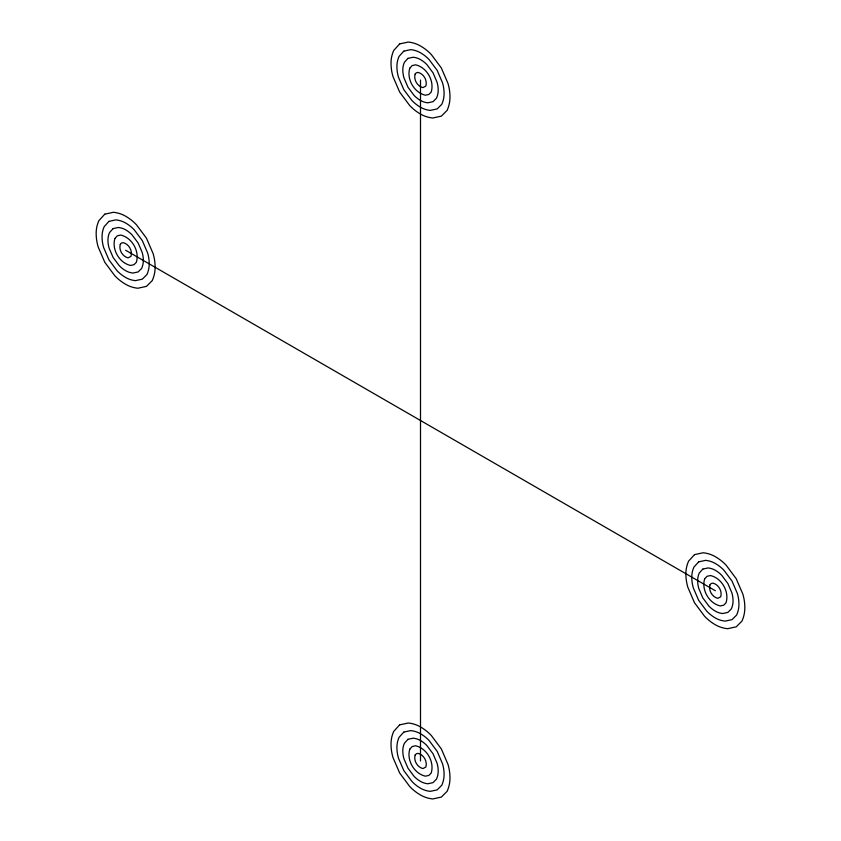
<?xml version="1.0" encoding="UTF-8"?>
<svg xmlns="http://www.w3.org/2000/svg" width="841" height="841" viewBox="0 0 841 841"><rect width="100%" height="100%" fill="white"/><g stroke="black" fill="none" stroke-linecap="round" stroke-linejoin="round"><path stroke-width="1.26" d="M125.645 250.261L715.355 590.739M420.5 80.021L420.5 760.979M114.933 238.434C111.506 249.388 119.338 262.939 130.523 265.451L133.982 264.705L136.284 262.403C139.879 251.375 132.058 237.614 120.757 235.07L117.298 235.816L114.933 238.434M120.284 244.353C118.581 249.819 122.492 256.6 128.084 257.861L130.965 256.326C132.762 250.818 128.852 243.943 123.196 242.671L121.472 243.038L120.284 244.353M409.788 68.195C406.371 79.149 414.192 92.699 425.388 95.212L428.836 94.476L431.149 92.163C434.734 81.135 426.923 67.385 415.612 64.831L412.164 65.577L409.788 68.195M415.139 74.113C413.436 79.59 417.346 86.36 422.939 87.622L425.819 86.097C427.617 80.578 423.706 73.703 418.061 72.431L416.327 72.799L415.139 74.113M409.788 749.152C406.371 760.096 414.192 773.646 425.388 776.169L428.836 775.423L431.149 773.11C434.734 762.083 426.923 748.332 415.612 745.788L412.164 746.524L409.788 749.152M415.139 755.06C413.436 760.537 417.346 767.307 422.939 768.569L425.819 767.045C427.617 761.525 423.706 754.65 418.061 753.378L416.327 753.757L415.139 755.06M704.642 578.913C701.226 589.856 709.058 603.418 720.243 605.93L723.702 605.184L726.004 602.871C729.599 591.843 721.778 578.093 710.477 575.549L707.018 576.295L704.642 578.913M710.004 584.821C708.29 590.298 712.211 597.078 717.804 598.329L720.684 596.805C722.482 591.297 718.571 584.411 712.916 583.139L711.192 583.517L710.004 584.821M104.789 214.15L98.86 220.699A30.423 30.423 0 0 0 96.158 233.241A47.653 47.653 0 0 0 98.124 246.812L104.789 262.297L114.87 275.816A47.653 47.653 0 0 0 125.645 284.311A30.423 30.423 0 0 0 137.85 288.242L146.492 286.371L152.253 280.6A32.305 32.305 0 0 0 155.122 267.291A47.653 47.653 0 0 0 153.157 253.709L146.492 238.224L136.41 224.715A47.653 47.653 0 0 0 125.645 216.211A30.423 30.423 0 0 0 113.43 212.289L104.789 214.15M108.962 221.372L104.21 226.607A24.336 24.336 0 0 0 102.055 236.647A38.118 38.118 0 0 0 103.632 247.506L108.962 259.89L117.025 270.707A38.118 38.118 0 0 0 125.645 277.498A24.336 24.336 0 0 0 135.412 280.642L142.318 279.149L146.933 274.534A25.85 25.85 0 0 0 149.225 263.885A38.118 38.118 0 0 0 147.648 253.025L142.318 240.631L134.255 229.824A38.118 38.118 0 0 0 125.645 223.023A24.336 24.336 0 0 0 115.869 219.879L108.962 221.372M113.136 228.594L109.572 232.526A18.26 18.26 0 0 0 107.953 240.053A28.594 28.594 0 0 0 109.13 248.19L113.136 257.483L119.18 265.598A28.594 28.594 0 0 0 125.645 270.686A18.26 18.26 0 0 0 132.973 273.052L138.155 271.927L141.614 268.468A19.385 19.385 0 0 0 143.327 260.479A28.594 28.594 0 0 0 142.15 252.332L138.155 243.038L132.1 234.933A28.594 28.594 0 0 0 125.645 229.835A18.26 18.26 0 0 0 118.308 227.48L113.136 228.594M399.654 43.911L393.714 50.46A30.423 30.423 0 0 0 391.012 63.001A47.653 47.653 0 0 0 392.989 76.573L399.654 92.058L409.735 105.577A47.653 47.653 0 0 0 420.5 114.071A30.423 30.423 0 0 0 432.716 118.003L441.346 116.142L447.118 110.371A32.305 32.305 0 0 0 449.988 97.051A47.653 47.653 0 0 0 448.011 83.48L441.346 67.984L431.265 54.476A47.653 47.653 0 0 0 420.5 45.982A30.423 30.423 0 0 0 408.284 42.05L399.654 43.911M403.817 51.133L399.076 56.379A24.336 24.336 0 0 0 396.91 66.407A38.118 38.118 0 0 0 398.487 77.267L403.817 89.651L411.89 100.468A38.118 38.118 0 0 0 420.5 107.259A24.336 24.336 0 0 0 430.266 110.402L437.183 108.92L441.788 104.295A25.85 25.85 0 0 0 444.09 93.645A38.118 38.118 0 0 0 442.513 82.786L437.183 70.392L429.11 59.585A38.118 38.118 0 0 0 420.5 52.783A24.336 24.336 0 0 0 410.734 49.64L403.817 51.133M407.99 58.355L404.426 62.287A18.26 18.26 0 0 0 402.807 69.814A28.594 28.594 0 0 0 403.995 77.961L407.99 87.243L414.035 95.359A28.594 28.594 0 0 0 420.5 100.457A18.26 18.26 0 0 0 427.827 102.812L433.01 101.698L436.468 98.229A19.385 19.385 0 0 0 438.193 90.239A28.594 28.594 0 0 0 437.005 82.092L433.01 72.799L426.965 64.694A28.594 28.594 0 0 0 420.5 59.595A18.26 18.26 0 0 0 413.173 57.241L407.99 58.355M399.654 724.858L393.714 731.407A30.423 30.423 0 0 0 391.012 743.949A47.653 47.653 0 0 0 392.989 757.52L399.654 773.016L409.735 786.524A47.653 47.653 0 0 0 420.5 795.018A30.423 30.423 0 0 0 432.716 798.95L441.346 797.089L447.118 791.318A32.305 32.305 0 0 0 449.988 777.999A47.653 47.653 0 0 0 448.011 764.427L441.346 748.942L431.265 735.423A47.653 47.653 0 0 0 420.5 726.929A30.423 30.423 0 0 0 408.284 722.997L399.654 724.858M403.817 732.08L399.076 737.326A24.336 24.336 0 0 0 396.91 747.355A38.118 38.118 0 0 0 398.487 758.214L403.817 770.608L411.89 781.415A38.118 38.118 0 0 0 420.5 788.217A24.336 24.336 0 0 0 430.266 791.36L437.183 789.867L441.788 785.242A25.85 25.85 0 0 0 444.09 774.593A38.118 38.118 0 0 0 442.513 763.733L437.183 751.349L429.11 740.532A38.118 38.118 0 0 0 420.5 733.741A24.336 24.336 0 0 0 410.734 730.598L403.817 732.08M407.99 739.302L404.426 743.234A18.26 18.26 0 0 0 402.807 750.761A28.594 28.594 0 0 0 403.995 758.908L407.99 768.201L414.035 776.306A28.594 28.594 0 0 0 420.5 781.405A18.26 18.26 0 0 0 427.827 783.759L433.01 782.645L436.468 779.176A19.385 19.385 0 0 0 438.193 771.186A28.594 28.594 0 0 0 437.005 763.039L433.01 753.757L426.965 745.641A28.594 28.594 0 0 0 420.5 740.543A18.26 18.26 0 0 0 413.173 738.188L407.99 739.302M694.508 554.629L688.579 561.168A30.423 30.423 0 0 0 685.878 573.709A47.653 47.653 0 0 0 687.843 587.291L694.508 602.776L704.59 616.285A47.653 47.653 0 0 0 715.355 624.789A30.423 30.423 0 0 0 727.57 628.711L736.211 626.85L741.972 621.078A32.305 32.305 0 0 0 744.842 607.759A47.653 47.653 0 0 0 742.876 594.188L736.211 578.703L726.13 565.184A47.653 47.653 0 0 0 715.355 556.689A30.423 30.423 0 0 0 703.15 552.758L694.508 554.629M698.682 561.851L693.93 567.086A24.336 24.336 0 0 0 691.775 577.115A38.118 38.118 0 0 0 693.352 587.975L698.682 600.369L706.745 611.176A38.118 38.118 0 0 0 715.355 617.977A24.336 24.336 0 0 0 725.131 621.121L732.038 619.628L736.653 615.013A25.85 25.85 0 0 0 738.945 604.353A38.118 38.118 0 0 0 737.368 593.494L732.038 581.11L723.975 570.293A38.118 38.118 0 0 0 715.355 563.502A24.336 24.336 0 0 0 705.588 560.358L698.682 561.851M702.845 569.073L699.292 572.994A18.26 18.26 0 0 0 697.673 580.521A28.594 28.594 0 0 0 698.85 588.668L702.845 597.962L708.9 606.067A28.594 28.594 0 0 0 715.355 611.165A18.26 18.26 0 0 0 722.692 613.52L727.864 612.406L731.323 608.937A19.385 19.385 0 0 0 733.047 600.947A28.594 28.594 0 0 0 731.87 592.81L727.864 583.517L721.82 575.402A28.594 28.594 0 0 0 715.355 570.314A18.26 18.26 0 0 0 708.027 567.948L702.845 569.073"/></g></svg>
